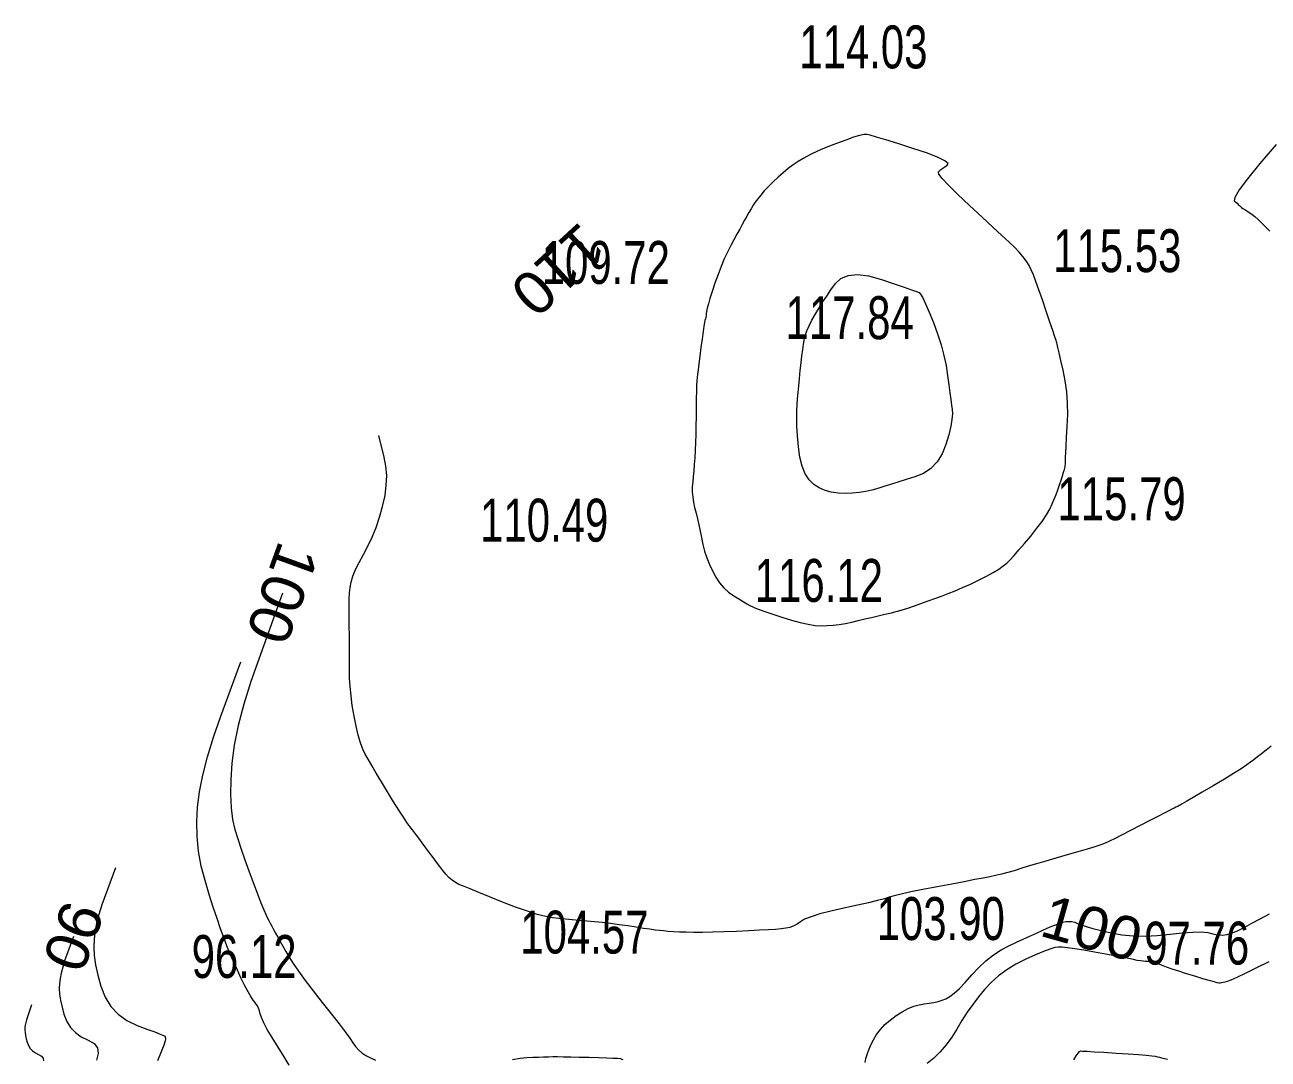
# Model space of a CAD drawing. Header units: metres. Extents: x 431006 to 434411, y 2469261 to 2473208.
# Drawn here: x 433352.8 to 433468.8, y 2471875.3 to 2471971.7 of the extents above; entities that cross this region are included whole.
import ezdxf
from ezdxf.enums import TextEntityAlignment as Align

# ---------------------------------------------------------------- set-up
doc = ezdxf.new("R2010")
doc.units = ezdxf.units.M
doc.header["$MEASUREMENT"] = 0
for name, color, linetype, lineweight in [('CAO DO', 8, 'Continuous', 18), ('MH_DongMuc', 8, 'Continuous', 18), ('MH_DongMuc_Con', 8, 'Continuous', 18)]:
    doc.layers.add(name, color=color, linetype=linetype, lineweight=lineweight)
doc.styles.get("Standard").update_dxf_attribs({"font": 'arial.ttf'})

msp = doc.modelspace()

# ---------------------------------------------------------------- linework, layer by layer
at = {"layer": 'MH_DongMuc', "color": 8, "lineweight": 0}
for points, elevation in [([(433376.83, 2471918.71), (433373.85, 2471910.5), (433373.2, 2471908.36), (433372.69, 2471906.37), (433372.32, 2471904.54), (433372.1, 2471902.86), (433371.99, 2471901.33), (433371.97, 2471899.95), (433372.02, 2471898.72), (433372.16, 2471897.63), (433372.38, 2471896.7), (433372.65, 2471895.81), (433372.96, 2471894.86), (433373.3, 2471893.87), (433373.68, 2471892.82), (433374.09, 2471891.73), (433374.48, 2471890.69), (433374.81, 2471889.85), (433375.08, 2471889.19), (433375.28, 2471888.71), (433375.42, 2471888.42), (433375.53, 2471888.2), (433375.67, 2471887.96), (433375.82, 2471887.68), (433375.98, 2471887.37), (433376.16, 2471887.03), (433376.37, 2471886.65), (433376.59, 2471886.24), (433376.85, 2471885.79), (433377.13, 2471885.3), (433377.43, 2471884.78), (433377.81, 2471884.18), (433378.31, 2471883.46), (433378.93, 2471882.61), (433379.67, 2471881.64), (433380.53, 2471880.55), (433381.38, 2471879.47), (433382.09, 2471878.56), (433382.66, 2471877.81), (433383.09, 2471877.22), (433383.38, 2471876.79), (433383.62, 2471876.45), (433383.9, 2471876.14), (433384.23, 2471875.86), (433384.6, 2471875.61), (433385.02, 2471875.38), (433385.5, 2471875.16)], 100), ([(433431.18, 2471874.96), (433431.25, 2471875.32), (433431.37, 2471875.71), (433431.52, 2471876.13), (433431.72, 2471876.59), (433431.96, 2471877.07), (433432.25, 2471877.57), (433432.6, 2471878.04), (433433.02, 2471878.49), (433433.51, 2471878.92), (433434.06, 2471879.33), (433434.63, 2471879.69), (433435.18, 2471879.98), (433435.71, 2471880.2), (433436.21, 2471880.35), (433436.69, 2471880.43), (433437.15, 2471880.49), (433437.58, 2471880.56), (433437.98, 2471880.65), (433438.36, 2471880.77), (433438.7, 2471880.9), (433439.07, 2471881.1), (433439.49, 2471881.43), (433439.98, 2471881.87), (433440.52, 2471882.43), (433441.13, 2471883.12), (433441.78, 2471883.82), (433442.45, 2471884.44), (433443.14, 2471884.99), (433443.86, 2471885.45), (433444.59, 2471885.84), (433445.31, 2471886.17), (433445.98, 2471886.48), (433446.6, 2471886.77), (433447.17, 2471887.03), (433447.69, 2471887.27), (433448.16, 2471887.48), (433448.59, 2471887.66), (433448.98, 2471887.81), (433449.32, 2471887.94), (433449.63, 2471888.04), (433449.91, 2471888.1), (433450.18, 2471888.12), (433450.46, 2471888.1), (433450.73, 2471888.03), (433450.99, 2471887.93), (433451.33, 2471887.79), (433451.81, 2471887.63), (433452.43, 2471887.45), (433453.2, 2471887.26), (433454.12, 2471887.05), (433455.13, 2471886.87), (433456.19, 2471886.76), (433457.29, 2471886.73), (433458.43, 2471886.79), (433459.63, 2471886.91), (433460.76, 2471887.05), (433461.73, 2471887.12), (433462.53, 2471887.13), (433463.16, 2471887.07), (433463.63, 2471886.95), (433464.04, 2471886.85), (433464.48, 2471886.82), (433464.95, 2471886.89), (433465.45, 2471887.04), (433465.99, 2471887.28), (433466.59, 2471887.59), (433467.27, 2471887.95), (433468.04, 2471888.36), (433468.89, 2471888.81)], 100), ([(433357.31, 2471886.72), (433356.49, 2471884.44), (433356.31, 2471883.85), (433356.17, 2471883.3), (433356.07, 2471882.79), (433356.01, 2471882.33), (433355.99, 2471881.86), (433356.02, 2471881.34), (433356.11, 2471880.76), (433356.25, 2471880.13), (433356.43, 2471879.46), (433356.69, 2471878.79), (433357.05, 2471878.22), (433357.5, 2471877.74), (433358.04, 2471877.35), (433358.68, 2471877.05), (433359.24, 2471876.74), (433359.56, 2471876.33), (433359.63, 2471875.81), (433359.46, 2471875.19)], 90), ([(433398.28, 2471875.25), (433398.98, 2471875.35), (433399.6, 2471875.41), (433400.17, 2471875.44), (433400.69, 2471875.47), (433401.18, 2471875.49), (433401.62, 2471875.5), (433402.03, 2471875.51), (433402.47, 2471875.51), (433403.03, 2471875.5), (433403.71, 2471875.49), (433404.51, 2471875.47), (433405.43, 2471875.44), (433406.33, 2471875.41), (433407.07, 2471875.39), (433407.65, 2471875.37), (433408.06, 2471875.35), (433408.31, 2471875.34), (433408.56, 2471875.23)], 100)]:
    msp.add_lwpolyline(points, dxfattribs=dict(at, elevation=elevation))
at = {"layer": 'MH_DongMuc_Con', "color": 8, "lineweight": 0}
for points, elevation in [([(433424.46, 2471958.66), (433423.99, 2471958.31), (433423.52, 2471957.93), (433423.05, 2471957.52), (433422.59, 2471957.08), (433422.15, 2471956.63), (433421.76, 2471956.23), (433421.43, 2471955.85), (433421.15, 2471955.5), (433420.93, 2471955.19), (433420.73, 2471954.89), (433420.53, 2471954.56), (433420.33, 2471954.22), (433420.13, 2471953.87), (433419.93, 2471953.5), (433419.71, 2471953.1), (433419.48, 2471952.66), (433419.22, 2471952.19), (433418.94, 2471951.67), (433418.64, 2471951.13), (433418.34, 2471950.53), (433418.03, 2471949.89), (433417.74, 2471949.19), (433417.45, 2471948.44), (433417.16, 2471947.63), (433416.91, 2471946.86), (433416.7, 2471946.21), (433416.55, 2471945.69), (433416.44, 2471945.29), (433416.39, 2471945), (433416.36, 2471944.8), (433416.33, 2471944.61), (433416.3, 2471944.44), (433416.27, 2471944.29), (433416.23, 2471944.16), (433416.19, 2471943.97), (433416.13, 2471943.62), (433416.05, 2471943.11), (433415.96, 2471942.45), (433415.86, 2471941.64), (433415.75, 2471940.81), (433415.66, 2471940.12), (433415.59, 2471939.55), (433415.54, 2471939.13), (433415.5, 2471938.83), (433415.47, 2471938.53), (433415.45, 2471938.11), (433415.44, 2471937.55), (433415.42, 2471936.86), (433415.42, 2471936.04), (433415.41, 2471935.17), (433415.39, 2471934.33), (433415.37, 2471933.53), (433415.35, 2471932.76), (433415.31, 2471932.03), (433415.28, 2471931.34), (433415.24, 2471930.71), (433415.19, 2471930.12), (433415.14, 2471929.58), (433415.09, 2471929.1), (433415.05, 2471928.63), (433415.05, 2471928.16), (433415.09, 2471927.68), (433415.16, 2471927.2), (433415.27, 2471926.7), (433415.4, 2471926.19), (433415.53, 2471925.66), (433415.65, 2471925.1), (433415.77, 2471924.51), (433415.9, 2471923.9), (433416.03, 2471923.27), (433416.2, 2471922.65), (433416.41, 2471922.03), (433416.65, 2471921.41), (433416.92, 2471920.8), (433417.24, 2471920.22), (433417.59, 2471919.7), (433417.99, 2471919.23), (433418.44, 2471918.83), (433418.93, 2471918.48), (433419.4, 2471918.19), (433419.81, 2471917.94), (433420.15, 2471917.74), (433420.42, 2471917.58), (433420.63, 2471917.47), (433420.87, 2471917.36), (433421.28, 2471917.2), (433421.83, 2471917.01), (433422.55, 2471916.76), (433423.41, 2471916.47), (433424.31, 2471916.2), (433425.13, 2471915.98), (433425.87, 2471915.82), (433426.52, 2471915.72), (433427.09, 2471915.69), (433427.63, 2471915.7), (433428.18, 2471915.74), (433428.75, 2471915.8), (433429.33, 2471915.9), (433429.92, 2471916.03), (433430.53, 2471916.17), (433431.14, 2471916.32), (433431.76, 2471916.46), (433432.39, 2471916.6), (433433.02, 2471916.75), (433433.64, 2471916.9), (433434.21, 2471917.05), (433434.75, 2471917.2), (433435.24, 2471917.35), (433435.69, 2471917.51), (433436.13, 2471917.68), (433436.62, 2471917.86), (433437.14, 2471918.04), (433437.69, 2471918.24), (433438.29, 2471918.45), (433438.92, 2471918.68), (433439.58, 2471918.95), (433440.27, 2471919.25), (433441, 2471919.57), (433441.76, 2471919.94), (433442.49, 2471920.3), (433443.12, 2471920.64), (433443.64, 2471920.96), (433444.07, 2471921.26), (433444.39, 2471921.53), (433444.7, 2471921.84), (433445.08, 2471922.25), (433445.52, 2471922.75), (433446.04, 2471923.35), (433446.63, 2471924.05), (433447.2, 2471924.77), (433447.69, 2471925.42), (433448.09, 2471926.02), (433448.41, 2471926.56), (433448.64, 2471927.04), (433448.82, 2471927.48), (433448.99, 2471927.93), (433449.15, 2471928.37), (433449.31, 2471928.81), (433449.46, 2471929.25), (433449.59, 2471929.66), (433449.69, 2471930), (433449.77, 2471930.27), (433449.83, 2471930.49), (433449.85, 2471930.64), (433449.86, 2471930.76), (433449.87, 2471930.87), (433449.87, 2471930.98), (433449.87, 2471931.1), (433449.87, 2471931.21), (433449.87, 2471931.42), (433449.89, 2471931.83), (433449.92, 2471932.44), (433449.97, 2471933.25), (433450.04, 2471934.27), (433450.08, 2471935.37), (433450.07, 2471936.45), (433449.99, 2471937.5), (433449.85, 2471938.53), (433449.65, 2471939.53), (433449.45, 2471940.42), (433449.28, 2471941.12), (433449.17, 2471941.63), (433449.09, 2471941.94), (433449.06, 2471942.06), (433449.05, 2471942.08), (433449.05, 2471942.1), (433449.04, 2471942.12), (433449.04, 2471942.13), (433449.03, 2471942.15), (433448.99, 2471942.28), (433448.87, 2471942.63), (433448.68, 2471943.21), (433448.41, 2471944), (433448.07, 2471945.03), (433447.71, 2471946.09), (433447.39, 2471947), (433447.11, 2471947.78), (433446.87, 2471948.4), (433446.68, 2471948.88), (433446.47, 2471949.29), (433446.21, 2471949.7), (433445.9, 2471950.11), (433445.54, 2471950.53), (433445.13, 2471950.95), (433444.61, 2471951.44), (433443.93, 2471952.08), (433443.08, 2471952.86), (433442.08, 2471953.8), (433440.91, 2471954.88), (433439.8, 2471955.93), (433438.95, 2471956.76), (433438.37, 2471957.39), (433438.06, 2471957.81), (433438.01, 2471958.01), (433438.12, 2471958.12), (433438.25, 2471958.23), (433438.42, 2471958.35), (433438.61, 2471958.48), (433438.84, 2471958.62), (433438.91, 2471958.79), (433438.62, 2471959.04), (433437.98, 2471959.36), (433436.98, 2471959.74), (433435.63, 2471960.2), (433434.23, 2471960.65), (433433.11, 2471961), (433432.25, 2471961.26), (433431.66, 2471961.43), (433431.34, 2471961.5), (433431.08, 2471961.49), (433430.66, 2471961.4), (433430.1, 2471961.23), (433429.37, 2471960.98), (433428.5, 2471960.66), (433427.59, 2471960.3), (433426.79, 2471959.96), (433426.07, 2471959.62), (433425.46, 2471959.3), (433424.94, 2471958.99), (433424.46, 2471958.66)], 116), ([(433469.53, 2471960.57), (433468.01, 2471958.79), (433466.86, 2471957.37), (433466.07, 2471956.32), (433465.66, 2471955.63), (433465.62, 2471955.32), (433465.75, 2471955.19), (433465.88, 2471955.08), (433465.99, 2471954.97), (433466.1, 2471954.87), (433466.19, 2471954.79), (433466.29, 2471954.7), (433466.42, 2471954.6), (433466.59, 2471954.49), (433466.78, 2471954.36), (433467.01, 2471954.23), (433467.27, 2471954.06), (433467.55, 2471953.84), (433467.86, 2471953.57), (433468.2, 2471953.24), (433468.57, 2471952.86), (433468.95, 2471952.48)], 106), ([(433436.35, 2471946.6), (433436.55, 2471946.25), (433436.82, 2471945.69), (433437.15, 2471944.93), (433437.54, 2471943.96), (433437.93, 2471942.91), (433438.26, 2471941.89), (433438.53, 2471940.9), (433438.73, 2471939.94), (433438.87, 2471939.01), (433438.98, 2471938.15), (433439.08, 2471937.4), (433439.16, 2471936.77), (433439.24, 2471936.26), (433439.3, 2471935.86), (433439.33, 2471935.46), (433439.28, 2471934.93), (433439.16, 2471934.28), (433438.97, 2471933.5), (433438.71, 2471932.6), (433438.35, 2471931.71), (433437.89, 2471930.96), (433437.31, 2471930.35), (433436.62, 2471929.89), (433435.82, 2471929.56), (433435, 2471929.31), (433434.24, 2471929.08), (433433.55, 2471928.87), (433432.92, 2471928.67), (433432.36, 2471928.49), (433431.81, 2471928.34), (433431.23, 2471928.21), (433430.62, 2471928.12), (433429.98, 2471928.05), (433429.31, 2471928.02), (433428.65, 2471928.04), (433428.02, 2471928.13), (433427.44, 2471928.3), (433426.9, 2471928.54), (433426.4, 2471928.86), (433425.95, 2471929.28), (433425.59, 2471929.85), (433425.3, 2471930.55), (433425.09, 2471931.4), (433424.95, 2471932.38), (433424.87, 2471933.38), (433424.81, 2471934.28), (433424.79, 2471935.06), (433424.79, 2471935.74), (433424.82, 2471936.31), (433424.86, 2471936.85), (433424.92, 2471937.43), (433424.98, 2471938.07), (433425.05, 2471938.75), (433425.12, 2471939.48), (433425.2, 2471940.19), (433425.27, 2471940.84), (433425.35, 2471941.41), (433425.42, 2471941.91), (433425.49, 2471942.33), (433425.59, 2471942.74), (433425.73, 2471943.18), (433425.94, 2471943.66), (433426.19, 2471944.17), (433426.5, 2471944.71), (433426.85, 2471945.28), (433427.21, 2471945.85), (433427.59, 2471946.42), (433427.99, 2471947.01), (433428.41, 2471947.59), (433428.92, 2471948.08), (433429.6, 2471948.36), (433430.46, 2471948.44), (433431.49, 2471948.31), (433432.7, 2471947.97), (433433.87, 2471947.57), (433434.81, 2471947.25), (433435.51, 2471947.01), (433435.98, 2471946.84), (433436.21, 2471946.75), (433436.35, 2471946.6)], 118), ([(433469.07, 2471904.45), (433468.59, 2471904.08), (433468.15, 2471903.75), (433467.77, 2471903.45), (433467.43, 2471903.19), (433467.14, 2471902.96), (433466.79, 2471902.7), (433466.26, 2471902.35), (433465.56, 2471901.91), (433464.69, 2471901.38), (433463.64, 2471900.76), (433462.62, 2471900.16), (433461.79, 2471899.67), (433461.18, 2471899.32), (433460.77, 2471899.08), (433460.57, 2471898.96), (433460.47, 2471898.91), (433460.34, 2471898.84), (433460.18, 2471898.76), (433460, 2471898.67), (433459.8, 2471898.57), (433459.52, 2471898.43), (433459.08, 2471898.21), (433458.49, 2471897.9), (433457.75, 2471897.51), (433456.85, 2471897.05), (433455.95, 2471896.58), (433455.17, 2471896.18), (433454.51, 2471895.85), (433453.98, 2471895.6), (433453.58, 2471895.42), (433453.16, 2471895.27), (433452.6, 2471895.08), (433451.88, 2471894.85), (433451.02, 2471894.6), (433450.02, 2471894.31), (433448.98, 2471894.02), (433448.03, 2471893.74), (433447.17, 2471893.49), (433446.39, 2471893.25), (433445.71, 2471893.04), (433445.08, 2471892.84), (433444.48, 2471892.66), (433443.9, 2471892.51), (433443.34, 2471892.38), (433442.81, 2471892.27), (433442.2, 2471892.16), (433441.41, 2471892.01), (433440.43, 2471891.82), (433439.26, 2471891.6), (433437.9, 2471891.35), (433436.57, 2471891.09), (433435.45, 2471890.87), (433434.55, 2471890.67), (433433.88, 2471890.5), (433433.42, 2471890.37), (433432.98, 2471890.23), (433432.33, 2471890.06), (433431.49, 2471889.86), (433430.45, 2471889.62), (433429.2, 2471889.36), (433427.97, 2471889.08), (433426.94, 2471888.81), (433426.13, 2471888.55), (433425.53, 2471888.31), (433425.14, 2471888.07), (433424.85, 2471887.87), (433424.52, 2471887.69), (433424.16, 2471887.56), (433423.77, 2471887.47), (433423.34, 2471887.41), (433422.82, 2471887.37), (433422.15, 2471887.33), (433421.31, 2471887.29), (433420.32, 2471887.23), (433419.17, 2471887.18), (433418, 2471887.13), (433416.95, 2471887.1), (433416.01, 2471887.08), (433415.19, 2471887.08), (433414.48, 2471887.1), (433413.87, 2471887.12), (433413.31, 2471887.15), (433412.81, 2471887.18), (433412.37, 2471887.22), (433411.99, 2471887.26), (433411.59, 2471887.31), (433411.1, 2471887.38), (433410.5, 2471887.46), (433409.82, 2471887.57), (433409.04, 2471887.69), (433408.22, 2471887.81), (433407.43, 2471887.92), (433406.66, 2471888.01), (433405.92, 2471888.08), (433405.2, 2471888.14), (433404.51, 2471888.19), (433403.84, 2471888.25), (433403.21, 2471888.31), (433402.6, 2471888.38), (433402.02, 2471888.45), (433401.38, 2471888.57), (433400.59, 2471888.77), (433399.66, 2471889.07), (433398.57, 2471889.45), (433397.34, 2471889.92), (433396.14, 2471890.4), (433395.13, 2471890.81), (433394.32, 2471891.14), (433393.7, 2471891.39), (433393.28, 2471891.57), (433392.96, 2471891.74), (433392.65, 2471891.95), (433392.35, 2471892.21), (433392.05, 2471892.51), (433391.77, 2471892.85), (433391.49, 2471893.23), (433391.18, 2471893.63), (433390.87, 2471894.06), (433390.54, 2471894.51), (433390.19, 2471894.98), (433389.85, 2471895.45), (433389.53, 2471895.88), (433389.24, 2471896.28), (433388.96, 2471896.64), (433388.71, 2471896.96), (433388.43, 2471897.33), (433388.09, 2471897.84), (433387.67, 2471898.49), (433387.18, 2471899.27), (433386.61, 2471900.2), (433386.05, 2471901.13), (433385.56, 2471901.94), (433385.15, 2471902.64), (433384.8, 2471903.23), (433384.53, 2471903.7), (433384.31, 2471904.17), (433384.09, 2471904.77), (433383.88, 2471905.48), (433383.68, 2471906.31), (433383.5, 2471907.26), (433383.33, 2471908.24), (433383.21, 2471909.16), (433383.12, 2471910.01), (433383.08, 2471910.81), (433383.07, 2471911.53), (433383.08, 2471912.26), (433383.08, 2471913.03), (433383.07, 2471913.86), (433383.06, 2471914.75), (433383.04, 2471915.69), (433383.03, 2471916.6), (433383.03, 2471917.41), (433383.04, 2471918.13), (433383.08, 2471918.74), (433383.12, 2471919.26), (433383.21, 2471919.75), (433383.38, 2471920.3), (433383.63, 2471920.92), (433383.96, 2471921.59), (433384.36, 2471922.32), (433384.79, 2471923.11), (433385.18, 2471923.95), (433385.54, 2471924.85), (433385.86, 2471925.81), (433386.15, 2471926.81), (433386.38, 2471927.82), (433386.5, 2471928.79), (433386.54, 2471929.71), (433386.47, 2471930.58), (433386.31, 2471931.41), (433385.79, 2471933.41)], 106), ([(433377.45, 2471874.71), (433376.97, 2471875.49), (433376.4, 2471876.39), (433375.85, 2471877.28), (433375.4, 2471878.04), (433375.07, 2471878.66), (433374.85, 2471879.15), (433374.73, 2471879.5), (433374.67, 2471879.77), (433374.59, 2471880.02), (433374.49, 2471880.23), (433374.37, 2471880.41), (433374.24, 2471880.57), (433374.08, 2471880.77), (433373.87, 2471881.1), (433373.61, 2471881.54), (433373.31, 2471882.11), (433372.97, 2471882.8), (433372.61, 2471883.56), (433372.27, 2471884.31), (433371.94, 2471885.07), (433371.63, 2471885.83), (433371.33, 2471886.6), (433371.03, 2471887.42), (433370.71, 2471888.37), (433370.36, 2471889.43), (433369.98, 2471890.61), (433369.59, 2471891.92), (433369.23, 2471893.28), (433368.98, 2471894.65), (433368.84, 2471896.02), (433368.81, 2471897.39), (433368.88, 2471898.76), (433369.07, 2471900.19), (433369.39, 2471901.76), (433369.82, 2471903.46), (433370.38, 2471905.29), (433371.06, 2471907.25), (433372.93, 2471912.31)], 98), ([(433361.22, 2471893.12), (433359.96, 2471889.65), (433359.69, 2471888.75), (433359.47, 2471887.92), (433359.32, 2471887.14), (433359.23, 2471886.44), (433359.2, 2471885.72), (433359.25, 2471884.92), (433359.38, 2471884.05), (433359.59, 2471883.1), (433359.87, 2471882.06), (433360.27, 2471881.06), (433360.8, 2471880.19), (433361.48, 2471879.46), (433362.29, 2471878.87), (433363.25, 2471878.42), (433364.17, 2471878.08), (433364.89, 2471877.81), (433365.41, 2471877.61), (433365.72, 2471877.49), (433365.83, 2471877.45), (433365.84, 2471877.44), (433365.84, 2471877.43), (433365.85, 2471877.42), (433365.85, 2471877.41), (433365.85, 2471877.4), (433365.86, 2471877.39), (433365.86, 2471877.35), (433365.88, 2471877.31), (433365.89, 2471877.24), (433365.91, 2471877.17), (433365.88, 2471876.98), (433365.74, 2471876.57), (433365.5, 2471875.95), (433365.16, 2471875.12)], 92), ([(433468.84, 2471884.36), (433467.62, 2471883.74), (433466.62, 2471883.25), (433465.85, 2471882.87), (433465.29, 2471882.63), (433464.96, 2471882.51), (433464.75, 2471882.45), (433464.57, 2471882.41), (433464.42, 2471882.38), (433464.29, 2471882.37), (433464.19, 2471882.37), (433464.03, 2471882.39), (433463.73, 2471882.47), (433463.28, 2471882.6), (433462.68, 2471882.77), (433461.93, 2471883), (433461.15, 2471883.24), (433460.45, 2471883.46), (433459.83, 2471883.67), (433459.29, 2471883.86), (433458.84, 2471884.03), (433458.45, 2471884.18), (433458.12, 2471884.28), (433457.85, 2471884.36), (433457.63, 2471884.39), (433457.47, 2471884.39), (433457.32, 2471884.39), (433457.12, 2471884.4), (433456.87, 2471884.43), (433456.57, 2471884.48), (433456.22, 2471884.56), (433455.78, 2471884.65), (433455.2, 2471884.77), (433454.47, 2471884.9), (433453.6, 2471885.06), (433452.58, 2471885.24), (433451.58, 2471885.42), (433450.74, 2471885.55), (433450.07, 2471885.65), (433449.56, 2471885.7), (433449.22, 2471885.71), (433448.89, 2471885.67), (433448.42, 2471885.53), (433447.81, 2471885.3), (433447.06, 2471884.99), (433446.17, 2471884.59), (433445.24, 2471884.12), (433444.4, 2471883.6), (433443.63, 2471883.04), (433442.93, 2471882.43), (433442.32, 2471881.78), (433441.75, 2471881.09), (433441.21, 2471880.38), (433440.69, 2471879.64), (433440.2, 2471878.87), (433439.74, 2471878.08), (433439.26, 2471877.31), (433438.75, 2471876.6), (433438.19, 2471875.95), (433437.6, 2471875.37), (433436.96, 2471874.85)], 98), ([(433353.41, 2471880.32), (433353.02, 2471879.23), (433352.93, 2471878.95), (433352.86, 2471878.69), (433352.82, 2471878.44), (433352.79, 2471878.22), (433352.78, 2471878), (433352.8, 2471877.75), (433352.84, 2471877.47), (433352.9, 2471877.17), (433352.99, 2471876.85), (433353.11, 2471876.53), (433353.28, 2471876.26), (433353.5, 2471876.03), (433353.76, 2471875.85), (433354.06, 2471875.7), (433354.33, 2471875.56), (433354.48, 2471875.36), (433354.52, 2471875.11)], 88), ([(433450.66, 2471875.22), (433450.87, 2471875.57), (433451.04, 2471875.82), (433451.17, 2471875.97), (433451.27, 2471876.03), (433451.47, 2471876.02), (433451.9, 2471876), (433452.56, 2471875.96), (433453.46, 2471875.91), (433454.59, 2471875.84), (433455.73, 2471875.77), (433456.67, 2471875.7), (433457.4, 2471875.64), (433457.93, 2471875.59), (433458.25, 2471875.54), (433458.46, 2471875.49), (433458.65, 2471875.45), (433458.83, 2471875.4), (433458.98, 2471875.36), (433459.12, 2471875.32), (433459.25, 2471875.29), (433459.39, 2471875.26)], 92)]:
    msp.add_lwpolyline(points, dxfattribs=dict(at, elevation=elevation))

# ---------------------------------------------------------------- texts
at = {"layer": 'CAO DO', "color": 8, "lineweight": 0, "width": 0.7}
for s, p in [('114.03', (433425.03, 2471967.66, 114.03)), ('109.72', (433401, 2471947.56, 109.72)), ('115.53', (433448.72, 2471948.66, 115.53)), ('117.84', (433423.75, 2471942.41, 117.84)), ('115.79', (433449.12, 2471925.53, 115.79)), ('110.49', (433395.25, 2471923.53, 110.49)), ('116.12', (433420.88, 2471917.91, 116.12)), ('103.90', (433432.25, 2471886.38, 103.9)), ('104.57', (433399, 2471885.12, 104.57)), ('97.76', (433457.22, 2471884.09, 97.76)), ('96.12', (433368.34, 2471882.84, 96.12))]:
    msp.add_text(s, height=4, dxfattribs=at).set_placement(p)
at = {"layer": 'MH_DongMuc', "color": 8, "lineweight": 0}
for s, rotation, p in [('110', 222.6408, (433402.56, 2471948.87, 110)), ('100', 250.0883, (433376.83, 2471918.71, 100)), ('100', 344.3138, (433452.34, 2471887.48, 100)), ('90', 250.0883, (433357.31, 2471886.72, 90))]:
    msp.add_text(s, height=4, rotation=rotation, dxfattribs=at).set_placement(p, align=Align.MIDDLE)

doc.saveas('drawing.dxf')
